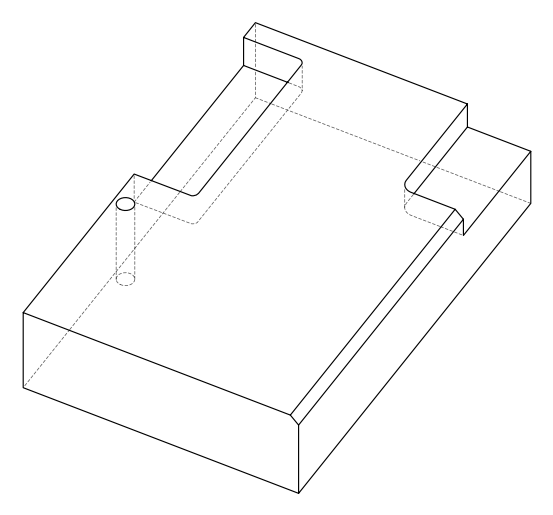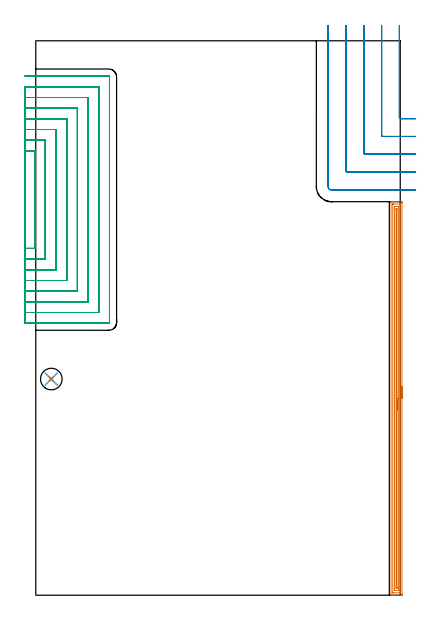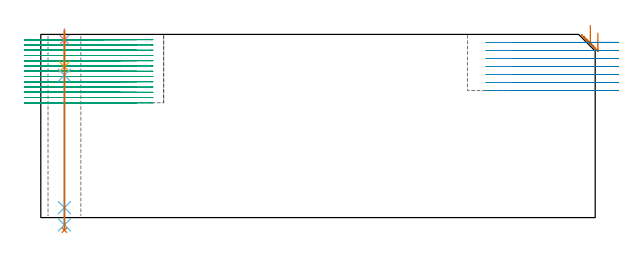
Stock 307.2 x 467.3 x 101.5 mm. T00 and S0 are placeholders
(PLAN: 7 operations, 6 tool changes, 124.5 min)
(1 AREA_MILL | FG_CHAMFER_SURFACE | UGT0205_001 | 10.8 min | 14274 mm3)
(2 MILL_CORNER_NOTCH_RECTANGULAR | CORNER_NOTCH_RECTANGULAR | UGT0201_094 | Follow Part, ap 5, ae 75% | 11.64 min | 296871 mm3)
(3 MILL_SLOT | SLOT_PARTIAL_RECTANGULAR | NXT0201_011 | Follow Part, ap 3, ae 75% | 100.94 min | 567695 mm3)
(4 SPOT_DRILL | STEP1HOLE | NXT0321_9005460120000 | 0.05 min | 194 mm3)
(5 DRILL_BLIND_HOLE_INTO_CENTER | STEP1HOLE | UGT0301_229 | 0.08 min | 1512 mm3)
(6 GUN_DRILL_THROUGH_HOLE | STEP1HOLE | UGT0307_008 | 0.53 min | 8138 mm3)
(7 DRILL_TO_ENLARGE_THROUGH_HOLE | STEP1HOLE | UGT0301_251 | 0.44 min | 16506 mm3)
(TOOL UGT0205_001 | Chamfer Mill 20 x 3 x 45 deg. | D20 FL50 Z2)
(TOOL UGT0201_094 | End mill 20 mm | D20 FL38 Z4)
(TOOL NXT0201_011 | ENDMILL 12mm [2P460-1200-NA 1630] | D12 FL38 Z6)
(TOOL NXT0321_9005460120000 | NC Spot Drill, 142deg, 12mm, Carbide, Uncoated | D12 PA142 FL30 Z2)
(TOOL UGT0301_229 | Twist Drill 11.9 mm | D11.9 PA118 FL100 Z2)
(TOOL UGT0307_008 | Gun Drill 11 mm | D11 PA130 FL24 Z1)
(TOOL UGT0301_251 | Twist Drill 18.2 mm | D18.2 PA118 FL135 Z2)
(OP 1 AREA_MILL)
G17 G21 G94 G90
T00 M6
G54
G17 G0 G90 X308.7 Y175.85 S1061 M3
G43 Z111.5 H0
Z102.3
G94 G1 Y175.812 Z101.428 F250.
Y175.698 Z100.564
Y175.509 Z99.712
Y175.247 Z98.88
Y174.913 Z98.074
Y174.51 Z97.3
Y174.042 Z96.564
Y173.51 Z95.872
Y172.921 Z95.229
Y172.278 Z94.64
Y171.586 Z94.109
Y170.85 Z93.64
Y170.076 Z93.237
Y169.27 Z92.903
Y168.438 Z92.641
Y167.586 Z92.452
Y166.722 Z92.338
Y165.85 Z92.3
Y0.615
X308.699 Y0.054 Z92.299
X308.698 Y0.027
X308.696 Y0.002 Z92.301
X308.695 Y0.001 Z92.302
X302.763 Y0. Z98.231
X302.209 Z98.788
X301.872 Z99.124
X301.317 Z99.679
X300.98 Z100.015
X299.945 Z101.054
X299.552 Y0.007 Z101.44
X299.503 Y0.01 Z101.488
X299.5 Y0.169 Z101.5
Y331.531
X299.503 Y331.69 Z101.488
X299.552 Y331.693 Z101.44
X299.945 Y331.7 Z101.054
X300.307 Z100.693
X300.98 Z100.015
X302.209 Z98.788
X302.763 Z98.231
X303.377 Z97.618
X307.497 Z93.5
X308.111 Y331.697 Z92.887
X308.692 Y331.693 Z92.306
X308.694 Y331.669 Z92.304
X308.698 Y331.085 Z92.302
X308.7 Y330.494 Z92.3
Y165.85
X307.286 Z93.714
X307.285 Y2.269 Z93.715
X307.283 Y2.136 Z93.717
X307.279 Y2.049 Z93.721
X307.276 Y2.008 Z93.724
X307.269 Y2.007 Z93.731
X307.219 Y2.004 Z93.781
X306.729 Y2. Z94.271
X301.872 Z99.128
X301.38 Y2.001 Z99.62
X300.98 Y2.008 Z100.02
X300.93 Y2.01 Z100.07
X300.921 Y2.203 Z100.079
X300.916 Y2.335 Z100.084
X300.915 Y2.402 Z100.085
X300.914 Y2.468 Z100.086
X300.915 Y329.431 Z100.085
X300.917 Y329.564 Z100.083
X300.921 Y329.651 Z100.079
X300.924 Y329.692 Z100.076
X300.931 Y329.693 Z100.069
X300.98 Y329.696 Z100.02
X301.471 Y329.7 Z99.529
X306.82 Y329.699 Z94.18
X307.219 Y329.692 Z93.781
X307.27 Y329.69 Z93.73
X307.279 Y329.497 Z93.721
X307.284 Y329.365 Z93.716
X307.285 Y329.298 Z93.715
X307.286 Y329.232 Z93.714
Y165.85
X305.872 Z95.128
X305.871 Y4.646 Z95.129
X305.87 Y4.188 Z95.13
X305.868 Y4.079 Z95.132
X305.865 Y4.027 Z95.135
X305.861 Y4.01 Z95.139
X305.812 Y4.007 Z95.188
X305.623 Y4.001 Z95.377
X302.575 Z98.425
X302.45 Y4.004 Z98.55
X302.351 Y4.01 Z98.649
X302.334 Y4.013 Z98.666
X302.332 Y4.019 Z98.668
X302.33 Y4.043 Z98.67
X302.329 Y4.188 Z98.671
Y327.054
X302.33 Y327.512 Z98.67
X302.332 Y327.621 Z98.668
X302.335 Y327.673 Z98.665
X302.339 Y327.69 Z98.661
X302.388 Y327.693 Z98.612
X302.577 Y327.699 Z98.423
X305.625 Z95.375
X305.75 Y327.696 Z95.25
X305.849 Y327.69 Z95.151
X305.866 Y327.687 Z95.134
X305.868 Y327.681 Z95.132
X305.87 Y327.657 Z95.13
X305.871 Y327.512 Z95.129
X305.872 Y165.85 Z95.128
X304.457 Z96.543
Y6.867
X304.455 Y6.151 Z96.545
X304.454 Y6.067 Z96.546
X304.451 Y6.02 Z96.549
X304.414 Y6.01 Z96.586
X304.31 Y6.006 Z96.69
X304.1 Y6.004 Z96.9
X303.89 Y6.006 Z97.11
X303.786 Y6.01 Z97.214
X303.749 Y6.02 Z97.251
X303.743 Y6.867 Z97.257
Y324.833
X303.745 Y325.549 Z97.255
X303.746 Y325.633 Z97.254
X303.749 Y325.68 Z97.251
X303.786 Y325.69 Z97.214
X303.89 Y325.694 Z97.11
X304.1 Y325.696 Z96.9
X304.31 Y325.694 Z96.69
X304.414 Y325.69 Z96.586
X304.451 Y325.68 Z96.549
X304.457 Y324.833 Z96.543
Y165.85
Y164.978 Z96.581
Y164.113 Z96.695
Y163.262 Z96.883
Y162.43 Z97.146
Y161.624 Z97.48
Y160.85 Z97.882
Y160.114 Z98.351
Y159.422 Z98.882
Y158.779 Z99.472
Y158.19 Z100.115
Y157.658 Z100.807
Y157.19 Z101.543
Y156.787 Z102.317
Y156.453 Z103.122
Y156.191 Z103.955
Y156.002 Z104.806
Y155.888 Z105.671
Y155.85 Z106.543
G0 Z111.5
M5
M2
(OP 2 MILL_CORNER_NOTCH_RECTANGULAR)
G17 G21 G94 G90
T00 M6
G54
G17 G0 G90 X306.5 Y480.3 S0 M3
G43 Z111.5 H0
Z97.057
G94 G1 Y477.3 F250.
Y402.694 F500.
G3 X307.494 Y401.7 R1.
G1 X317.2
X320.2 F250.
G0 Z111.5
X291.5 Y480.3
Z97.057
G1 Y477.3
Y387.694 F500.
G3 X292.494 Y386.7 R1.
G1 X317.2
X320.2 F250.
G0 Z111.5
X276.5 Y480.3
Z97.057
G1 Y477.3
Y372.695 F500.
G3 X277.495 Y371.7 R1.
G1 X317.2
X320.2 F250.
G0 Z111.5
X261.5 Y480.3
Z97.057
G1 Y477.3
Y357.695 F500.
G3 X262.495 Y356.7 R1.
G1 X317.2
X320.2 F250.
G0 Z111.5
X246.5 Y480.3
Z97.057
G1 Y477.3
Y344.4 F500.
G3 X249.2 Y341.7 R2.7
G1 X317.2
X320.2 F250.
G0 Z111.5
X306.5 Y480.3
Z92.614
G1 Y477.3
Y402.694 F500.
G3 X307.494 Y401.7 R1.
G1 X317.2
X320.2 F250.
G0 Z111.5
X291.5 Y480.3
Z92.614
G1 Y477.3
Y387.694 F500.
G3 X292.494 Y386.7 R1.
G1 X317.2
X320.2 F250.
G0 Z111.5
X276.5 Y480.3
Z92.614
G1 Y477.3
Y372.695 F500.
G3 X277.495 Y371.7 R1.
G1 X317.2
X320.2 F250.
G0 Z111.5
X261.5 Y480.3
Z92.614
G1 Y477.3
Y357.695 F500.
G3 X262.495 Y356.7 R1.
G1 X317.2
X320.2 F250.
G0 Z111.5
X246.5 Y480.3
Z92.614
G1 Y477.3
Y344.4 F500.
G3 X249.2 Y341.7 R2.7
G1 X317.2
X320.2 F250.
G0 Z111.5
X306.5 Y480.3
Z88.171
G1 Y477.3
Y402.694 F500.
G3 X307.494 Y401.7 R1.
G1 X317.2
X320.2 F250.
G0 Z111.5
X291.5 Y480.3
Z88.171
G1 Y477.3
Y387.694 F500.
G3 X292.494 Y386.7 R1.
G1 X317.2
X320.2 F250.
G0 Z111.5
X276.5 Y480.3
Z88.171
G1 Y477.3
Y372.695 F500.
G3 X277.495 Y371.7 R1.
G1 X317.2
X320.2 F250.
G0 Z111.5
X261.5 Y480.3
Z88.171
G1 Y477.3
Y357.695 F500.
G3 X262.495 Y356.7 R1.
G1 X317.2
X320.2 F250.
G0 Z111.5
X246.5 Y480.3
Z88.171
G1 Y477.3
Y344.4 F500.
G3 X249.2 Y341.7 R2.7
G1 X317.2
X320.2 F250.
G0 Z111.5
X306.5 Y480.3
Z83.729
G1 Y477.3
Y402.694 F500.
G3 X307.494 Y401.7 R1.
G1 X317.2
X320.2 F250.
G0 Z111.5
X291.5 Y480.3
Z83.729
G1 Y477.3
Y387.694 F500.
G3 X292.494 Y386.7 R1.
G1 X317.2
X320.2 F250.
G0 Z111.5
X276.5 Y480.3
Z83.729
G1 Y477.3
Y372.695 F500.
G3 X277.495 Y371.7 R1.
G1 X317.2
X320.2 F250.
G0 Z111.5
X261.5 Y480.3
Z83.729
G1 Y477.3
Y357.695 F500.
G3 X262.495 Y356.7 R1.
G1 X317.2
X320.2 F250.
G0 Z111.5
X246.5 Y480.3
Z83.729
G1 Y477.3
Y344.4 F500.
G3 X249.2 Y341.7 R2.7
G1 X317.2
X320.2 F250.
G0 Z111.5
X306.5 Y480.3
Z79.286
G1 Y477.3
Y402.694 F500.
G3 X307.494 Y401.7 R1.
G1 X317.2
X320.2 F250.
G0 Z111.5
X291.5 Y480.3
Z79.286
G1 Y477.3
Y387.694 F500.
G3 X292.494 Y386.7 R1.
G1 X317.2
X320.2 F250.
G0 Z111.5
X276.5 Y480.3
Z79.286
G1 Y477.3
Y372.695 F500.
G3 X277.495 Y371.7 R1.
G1 X317.2
X320.2 F250.
G0 Z111.5
X261.5 Y480.3
Z79.286
G1 Y477.3
Y357.695 F500.
G3 X262.495 Y356.7 R1.
G1 X317.2
X320.2 F250.
G0 Z111.5
X246.5 Y480.3
Z79.286
G1 Y477.3
Y344.4 F500.
G3 X249.2 Y341.7 R2.7
G1 X317.2
X320.2 F250.
G0 Z111.5
X306.5 Y480.3
Z74.843
G1 Y477.3
Y402.694 F500.
G3 X307.494 Y401.7 R1.
G1 X317.2
X320.2 F250.
G0 Z111.5
X291.5 Y480.3
Z74.843
G1 Y477.3
Y387.694 F500.
G3 X292.494 Y386.7 R1.
G1 X317.2
X320.2 F250.
G0 Z111.5
X276.5 Y480.3
Z74.843
G1 Y477.3
Y372.695 F500.
G3 X277.495 Y371.7 R1.
G1 X317.2
X320.2 F250.
G0 Z111.5
X261.5 Y480.3
Z74.843
G1 Y477.3
Y357.695 F500.
G3 X262.495 Y356.7 R1.
G1 X317.2
X320.2 F250.
G0 Z111.5
X246.5 Y480.3
Z74.843
G1 Y477.3
Y344.4 F500.
G3 X249.2 Y341.7 R2.7
G1 X317.2
X320.2 F250.
G0 Z111.5
X306.5 Y480.3
Z70.4
G1 Y477.3
Y402.694 F500.
G3 X307.494 Y401.7 R1.
G1 X317.2
X320.2 F250.
G0 Z111.5
X291.5 Y480.3
Z70.4
G1 Y477.3
Y387.694 F500.
G3 X292.494 Y386.7 R1.
G1 X317.2
X320.2 F250.
G0 Z111.5
X276.5 Y480.3
Z70.4
G1 Y477.3
Y372.695 F500.
G3 X277.495 Y371.7 R1.
G1 X317.2
X320.2 F250.
G0 Z111.5
X261.5 Y480.3
Z70.4
G1 Y477.3
Y357.695 F500.
G3 X262.495 Y356.7 R1.
G1 X317.2
X320.2 F250.
G0 Z111.5
X246.5 Y480.3
Z70.4
G1 Y477.3
Y344.4 F500.
G3 X249.2 Y341.7 R2.7
G1 X317.2
X320.2 F250.
G0 Z111.5
M5
M2
(OP 3 MILL_SLOT)
G17 G21 G94 G90
T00 M6
G54
G17 G0 G90 X-9. Y292.3 S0 M3
G43 Z111.5 H1
Z98.585
G94 G1 X-6. F250.
X-0.9 F500.
Y374.5
X-6.
X-9. F250.
Y283.3
X-6.
X8.1 F500.
Y383.5
X-6.
X-9. F250.
Y274.3
X-6.
X17.1 F500.
Y392.5
X-6.
X-9. F250.
Y265.3
X-6.
X26.1 F500.
Y401.5
X-6.
X-9. F250.
Y256.3
X-6.
X35.1 F500.
Y410.5
X-6.
X-9. F250.
Y247.3
X-6.
X44.1 F500.
Y419.5
X-6.
X-9. F250.
Y238.3
X-6.
X53.1 F500.
Y428.5
X-6.
X-9. F250.
Y229.3
X-6.
X61.5 F500.
G3 X62.1 Y229.9 R0.6
G1 Y436.9
G3 X61.5 Y437.5 R0.6
G1 X-6.
X-9. F250.
G0 Y292.3 Z95.669
G1 X-6.
X-0.9 F500.
Y374.5
X-6.
X-9. F250.
Y283.3
X-6.
X8.1 F500.
Y383.5
X-6.
X-9. F250.
Y274.3
X-6.
X17.1 F500.
Y392.5
X-6.
X-9. F250.
Y265.3
X-6.
X26.1 F500.
Y401.5
X-6.
X-9. F250.
Y256.3
X-6.
X35.1 F500.
Y410.5
X-6.
X-9. F250.
Y247.3
X-6.
X44.1 F500.
Y419.5
X-6.
X-9. F250.
Y238.3
X-6.
X53.1 F500.
Y428.5
X-6.
X-9. F250.
Y229.3
X-6.
X61.5 F500.
G3 X62.1 Y229.9 R0.6
G1 Y436.9
G3 X61.5 Y437.5 R0.6
G1 X-6.
X-9. F250.
G0 Y292.3 Z92.754
G1 X-6.
X-0.9 F500.
Y374.5
X-6.
X-9. F250.
Y283.3
X-6.
X8.1 F500.
Y383.5
X-6.
X-9. F250.
Y274.3
X-6.
X17.1 F500.
Y392.5
X-6.
X-9. F250.
Y265.3
X-6.
X26.1 F500.
Y401.5
X-6.
X-9. F250.
Y256.3
X-6.
X35.1 F500.
Y410.5
X-6.
X-9. F250.
Y247.3
X-6.
X44.1 F500.
Y419.5
X-6.
X-9. F250.
Y238.3
X-6.
X53.1 F500.
Y428.5
X-6.
X-9. F250.
Y229.3
X-6.
X61.5 F500.
G3 X62.1 Y229.9 R0.6
G1 Y436.9
G3 X61.5 Y437.5 R0.6
G1 X-6.
X-9. F250.
G0 Y292.3 Z89.838
G1 X-6.
X-0.9 F500.
Y374.5
X-6.
X-9. F250.
Y283.3
X-6.
X8.1 F500.
Y383.5
X-6.
X-9. F250.
Y274.3
X-6.
X17.1 F500.
Y392.5
X-6.
X-9. F250.
Y265.3
X-6.
X26.1 F500.
Y401.5
X-6.
X-9. F250.
Y256.3
X-6.
X35.1 F500.
Y410.5
X-6.
X-9. F250.
Y247.3
X-6.
X44.1 F500.
Y419.5
X-6.
X-9. F250.
Y238.3
X-6.
X53.1 F500.
Y428.5
X-6.
X-9. F250.
Y229.3
X-6.
X61.5 F500.
G3 X62.1 Y229.9 R0.6
G1 Y436.9
G3 X61.5 Y437.5 R0.6
G1 X-6.
X-9. F250.
G0 Y292.3 Z86.923
G1 X-6.
X-0.9 F500.
Y374.5
X-6.
X-9. F250.
Y283.3
X-6.
X8.1 F500.
Y383.5
X-6.
X-9. F250.
Y274.3
X-6.
X17.1 F500.
Y392.5
X-6.
X-9. F250.
Y265.3
X-6.
X26.1 F500.
Y401.5
X-6.
X-9. F250.
Y256.3
X-6.
X35.1 F500.
Y410.5
X-6.
X-9. F250.
Y247.3
X-6.
X44.1 F500.
Y419.5
X-6.
X-9. F250.
Y238.3
X-6.
X53.1 F500.
Y428.5
X-6.
X-9. F250.
Y229.3
X-6.
X61.5 F500.
G3 X62.1 Y229.9 R0.6
G1 Y436.9
G3 X61.5 Y437.5 R0.6
G1 X-6.
X-9. F250.
G0 Y292.3 Z84.008
G1 X-6.
X-0.9 F500.
Y374.5
X-6.
X-9. F250.
Y283.3
X-6.
X8.1 F500.
Y383.5
X-6.
X-9. F250.
Y274.3
X-6.
X17.1 F500.
Y392.5
X-6.
X-9. F250.
Y265.3
X-6.
X26.1 F500.
Y401.5
X-6.
X-9. F250.
Y256.3
X-6.
X35.1 F500.
Y410.5
X-6.
X-9. F250.
Y247.3
X-6.
X44.1 F500.
Y419.5
X-6.
X-9. F250.
Y238.3
X-6.
X53.1 F500.
Y428.5
X-6.
X-9. F250.
Y229.3
X-6.
X61.5 F500.
G3 X62.1 Y229.9 R0.6
G1 Y436.9
G3 X61.5 Y437.5 R0.6
G1 X-6.
X-9. F250.
G0 Y292.3 Z81.092
G1 X-6.
X-0.9 F500.
Y374.5
X-6.
X-9. F250.
Y283.3
X-6.
X8.1 F500.
Y383.5
X-6.
X-9. F250.
Y274.3
X-6.
X17.1 F500.
Y392.5
X-6.
X-9. F250.
Y265.3
X-6.
X26.1 F500.
Y401.5
X-6.
X-9. F250.
Y256.3
X-6.
X35.1 F500.
Y410.5
X-6.
X-9. F250.
Y247.3
X-6.
X44.1 F500.
Y419.5
X-6.
X-9. F250.
Y238.3
X-6.
X53.1 F500.
Y428.5
X-6.
X-9. F250.
Y229.3
X-6.
X61.5 F500.
G3 X62.1 Y229.9 R0.6
G1 Y436.9
G3 X61.5 Y437.5 R0.6
G1 X-6.
X-9. F250.
G0 Y292.3 Z78.177
G1 X-6.
X-0.9 F500.
Y374.5
X-6.
X-9. F250.
Y283.3
X-6.
X8.1 F500.
Y383.5
X-6.
X-9. F250.
Y274.3
X-6.
X17.1 F500.
Y392.5
X-6.
X-9. F250.
Y265.3
X-6.
X26.1 F500.
Y401.5
X-6.
X-9. F250.
Y256.3
X-6.
X35.1 F500.
Y410.5
X-6.
X-9. F250.
Y247.3
X-6.
X44.1 F500.
Y419.5
X-6.
X-9. F250.
Y238.3
X-6.
X53.1 F500.
Y428.5
X-6.
X-9. F250.
Y229.3
X-6.
X61.5 F500.
G3 X62.1 Y229.9 R0.6
G1 Y436.9
G3 X61.5 Y437.5 R0.6
G1 X-6.
X-9. F250.
G0 Y292.3 Z75.262
G1 X-6.
X-0.9 F500.
Y374.5
X-6.
X-9. F250.
Y283.3
X-6.
X8.1 F500.
Y383.5
X-6.
X-9. F250.
Y274.3
X-6.
X17.1 F500.
Y392.5
X-6.
X-9. F250.
Y265.3
X-6.
X26.1 F500.
Y401.5
X-6.
X-9. F250.
Y256.3
X-6.
X35.1 F500.
Y410.5
X-6.
X-9. F250.
Y247.3
X-6.
X44.1 F500.
Y419.5
X-6.
X-9. F250.
Y238.3
X-6.
X53.1 F500.
Y428.5
X-6.
X-9. F250.
Y229.3
X-6.
X61.5 F500.
G3 X62.1 Y229.9 R0.6
G1 Y436.9
G3 X61.5 Y437.5 R0.6
G1 X-6.
X-9. F250.
G0 Y292.3 Z72.346
G1 X-6.
X-0.9 F500.
Y374.5
X-6.
X-9. F250.
Y283.3
X-6.
X8.1 F500.
Y383.5
X-6.
X-9. F250.
Y274.3
X-6.
X17.1 F500.
Y392.5
X-6.
X-9. F250.
Y265.3
X-6.
X26.1 F500.
Y401.5
X-6.
X-9. F250.
Y256.3
X-6.
X35.1 F500.
Y410.5
X-6.
X-9. F250.
Y247.3
X-6.
X44.1 F500.
Y419.5
X-6.
X-9. F250.
Y238.3
X-6.
X53.1 F500.
Y428.5
X-6.
X-9. F250.
Y229.3
X-6.
X61.5 F500.
G3 X62.1 Y229.9 R0.6
G1 Y436.9
G3 X61.5 Y437.5 R0.6
G1 X-6.
X-9. F250.
G0 Y292.3 Z69.431
G1 X-6.
X-0.9 F500.
Y374.5
X-6.
X-9. F250.
Y283.3
X-6.
X8.1 F500.
Y383.5
X-6.
X-9. F250.
Y274.3
X-6.
X17.1 F500.
Y392.5
X-6.
X-9. F250.
Y265.3
X-6.
X26.1 F500.
Y401.5
X-6.
X-9. F250.
Y256.3
X-6.
X35.1 F500.
Y410.5
X-6.
X-9. F250.
Y247.3
X-6.
X44.1 F500.
Y419.5
X-6.
X-9. F250.
Y238.3
X-6.
X53.1 F500.
Y428.5
X-6.
X-9. F250.
Y229.3
X-6.
X61.5 F500.
G3 X62.1 Y229.9 R0.6
G1 Y436.9
G3 X61.5 Y437.5 R0.6
G1 X-6.
X-9. F250.
G0 Y292.3 Z66.515
G1 X-6.
X-0.9 F500.
Y374.5
X-6.
X-9. F250.
Y283.3
X-6.
X8.1 F500.
Y383.5
X-6.
X-9. F250.
Y274.3
X-6.
X17.1 F500.
Y392.5
X-6.
X-9. F250.
Y265.3
X-6.
X26.1 F500.
Y401.5
X-6.
X-9. F250.
Y256.3
X-6.
X35.1 F500.
Y410.5
X-6.
X-9. F250.
Y247.3
X-6.
X44.1 F500.
Y419.5
X-6.
X-9. F250.
Y238.3
X-6.
X53.1 F500.
Y428.5
X-6.
X-9. F250.
Y229.3
X-6.
X61.5 F500.
G3 X62.1 Y229.9 R0.6
G1 Y436.9
G3 X61.5 Y437.5 R0.6
G1 X-6.
X-9. F250.
G0 Y292.3 Z63.6
G1 X-6.
X-0.9 F500.
Y374.5
X-6.
X-9. F250.
Y283.3
X-6.
X8.1 F500.
Y383.5
X-6.
X-9. F250.
Y274.3
X-6.
X17.1 F500.
Y392.5
X-6.
X-9. F250.
Y265.3
X-6.
X26.1 F500.
Y401.5
X-6.
X-9. F250.
Y256.3
X-6.
X35.1 F500.
Y410.5
X-6.
X-9. F250.
Y247.3
X-6.
X44.1 F500.
Y419.5
X-6.
X-9. F250.
Y238.3
X-6.
X53.1 F500.
Y428.5
X-6.
X-9. F250.
Y229.3
X-6.
X61.5 F500.
G3 X62.1 Y229.9 R0.6
G1 Y436.9
G3 X61.5 Y437.5 R0.6
G1 X-6.
X-9. F250.
G0 Z111.5
M5
M2
(OP 4 SPOT_DRILL)
G17 G21 G94 G90
T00 M6
G54
G17 G0 G90 X13.1 Y182.2 S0 M3
G43 Z111.5 H0
G94 G81 G98 Z98.5 F250. R104.5
G80
M5
M2
(OP 5 DRILL_BLIND_HOLE_INTO_CENTER)
G17 G21 G94 G90
T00 M6
G54
G17 G0 G90 X13.1 Y182.2 S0 M3
G43 Z111.5 H0
G94 G81 G98 Z83.65 F250. R103.5
G80
M5
M2
(OP 6 GUN_DRILL_THROUGH_HOLE)
G17 G21 G94 G90
T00 M6
G54
G17 G0 G90 X13.1 Y182.2 M8
G43 Z111.5 H0
Z98.557
S716 M3
G94 G1 Z78.89 F125. M26
G4 X.084
Z5.5 F250.
G4 X.084
Z-4.065 F125.
G4 X.084
M5
M9
G0 Z98.557
Z111.5
M2
(OP 7 DRILL_TO_ENLARGE_THROUGH_HOLE)
G17 G21 G94 G90
T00 M6
G54
G17 G0 G90 X13.1 Y182.2 S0 M3
G43 Z111.5 H0
G94 G73 G98 Z-6.968 F250. Q18.078 R103.5
G80
M5
M2
